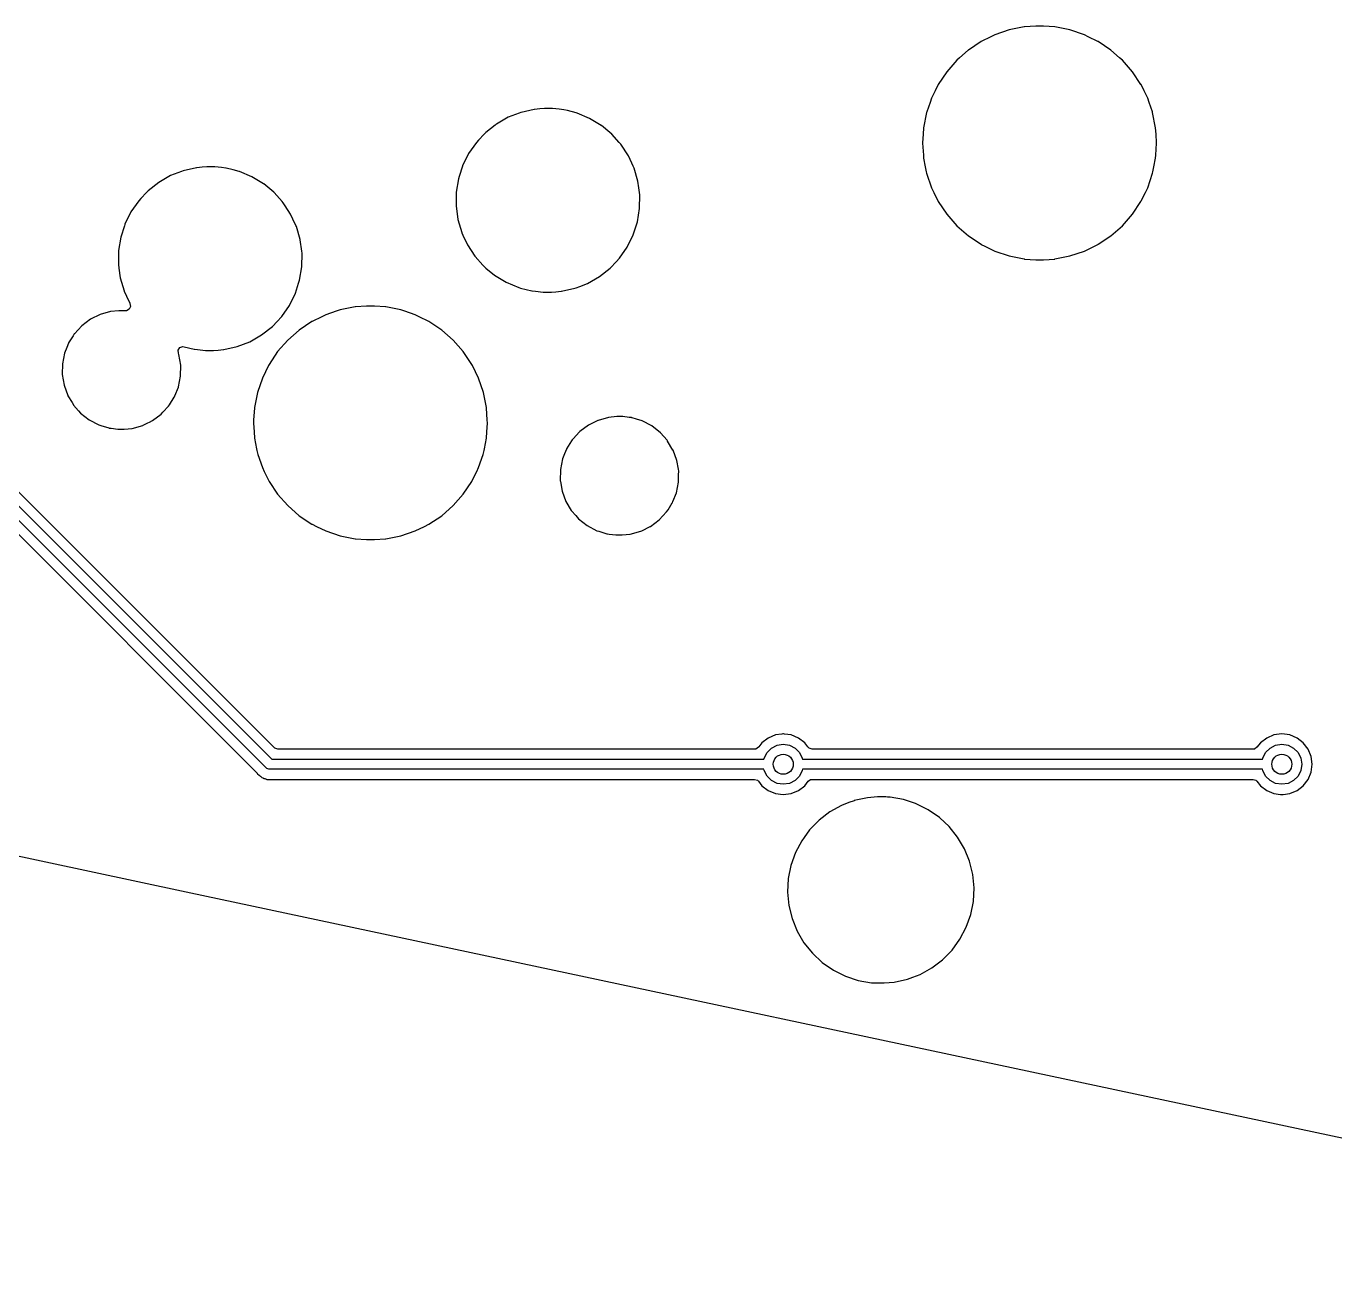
# Model space of a CAD drawing. Extents: x 0.6 to 14.8, y -5.2 to -0.6.
# Drawn here: x 5.108 to 6.136, y -5.247 to -4.261 of the extents above; entities that cross this region are included whole.
import ezdxf

# ---------------------------------------------------------------- set-up
doc = ezdxf.new("R2010")
doc.units = 0
doc.header["$MEASUREMENT"] = 0
doc.layers.add('BLACK', color=7, linetype='CONTINUOUS')

msp = doc.modelspace()

# ---------------------------------------------------------------- linework, layer by layer
at = {"layer": 'BLACK', "linetype": 'CONTINUOUS'}
for p, q in [((5.88037, -4.26359), (5.86898, -4.26746)), ((5.89217, -4.26125), (5.88037, -4.26359)), ((5.8923, -4.26124), (5.89217, -4.26125)), ((5.9011, -4.26066), (5.8923, -4.26124)), ((5.8923, -4.26124), (5.8923, -4.26124)), ((5.90117, -4.26066), (5.9011, -4.26066)), ((5.9011, -4.26066), (5.9011, -4.26066)), ((5.90717, -4.26066), (5.90117, -4.26066)), ((5.90724, -4.26066), (5.90717, -4.26066)), ((5.91605, -4.26124), (5.90724, -4.26066)), ((5.90724, -4.26066), (5.90724, -4.26066)), ((5.91617, -4.26125), (5.91605, -4.26124)), ((5.91605, -4.26124), (5.91605, -4.26124)), ((5.92797, -4.26359), (5.91617, -4.26125)), ((5.93936, -4.26746), (5.92797, -4.26359)), ((5.8582, -4.27278), (5.8482, -4.27946)), ((5.85831, -4.27272), (5.8582, -4.27278)), ((5.86597, -4.26894), (5.85831, -4.27272)), ((5.85831, -4.27272), (5.85831, -4.27272)), ((5.86898, -4.26746), (5.86597, -4.26894)), ((5.94237, -4.26894), (5.93936, -4.26746)), ((5.95003, -4.27272), (5.94237, -4.26894)), ((5.95015, -4.27278), (5.95003, -4.27272)), ((5.95003, -4.27272), (5.95003, -4.27272)), ((5.96015, -4.27946), (5.95015, -4.27278)), ((5.83915, -4.28739), (5.83122, -4.29643)), ((5.84129, -4.28552), (5.83915, -4.28739)), ((5.8481, -4.27954), (5.84129, -4.28552)), ((5.8482, -4.27946), (5.8481, -4.27954)), ((5.8481, -4.27954), (5.8481, -4.27954)), ((5.96024, -4.27954), (5.96015, -4.27946)), ((5.96706, -4.28552), (5.96024, -4.27954)), ((5.96024, -4.27954), (5.96024, -4.27954)), ((5.96919, -4.28739), (5.96706, -4.28552)), ((5.97712, -4.29643), (5.96919, -4.28739)), ((5.83122, -4.29643), (5.82454, -4.30643)), ((5.9838, -4.30643), (5.97712, -4.29643)), ((5.82448, -4.30655), (5.82207, -4.31144)), ((5.82454, -4.30643), (5.82448, -4.30655)), ((5.82448, -4.30655), (5.82448, -4.30655)), ((5.98386, -4.30655), (5.9838, -4.30643)), ((5.98627, -4.31144), (5.98386, -4.30655)), ((5.98386, -4.30655), (5.98386, -4.30655)), ((5.81922, -4.31722), (5.81807, -4.32061)), ((5.82207, -4.31144), (5.81922, -4.31722)), ((5.98912, -4.31722), (5.98627, -4.31144)), ((5.99027, -4.32061), (5.98912, -4.31722)), ((5.49659, -4.32842), (5.49526, -4.32894)), ((5.49672, -4.32837), (5.49659, -4.32842)), ((5.49659, -4.32842), (5.49659, -4.32842)), ((5.50717, -4.32601), (5.49672, -4.32837)), ((5.50732, -4.326), (5.50717, -4.32601)), ((5.51156, -4.32568), (5.50732, -4.326)), ((5.50732, -4.326), (5.50732, -4.326)), ((5.51513, -4.32542), (5.51156, -4.32568)), ((5.52151, -4.32542), (5.51513, -4.32542)), ((5.52666, -4.32593), (5.52151, -4.32542)), ((5.53026, -4.3263), (5.52666, -4.32593)), ((5.5304, -4.32631), (5.53026, -4.3263)), ((5.53026, -4.3263), (5.53026, -4.3263)), ((5.53326, -4.32704), (5.5304, -4.32631)), ((5.54009, -4.32877), (5.53326, -4.32704)), ((5.81555, -4.32804), (5.81536, -4.32861)), ((5.81807, -4.32061), (5.81555, -4.32804)), ((5.99279, -4.32804), (5.99027, -4.32061)), ((5.99299, -4.32861), (5.99279, -4.32804)), ((5.47629, -4.33848), (5.46903, -4.3442)), ((5.47733, -4.33766), (5.47629, -4.33848)), ((5.47744, -4.33757), (5.47733, -4.33766)), ((5.47733, -4.33766), (5.47733, -4.33766)), ((5.48674, -4.33225), (5.47744, -4.33757)), ((5.49526, -4.32894), (5.48674, -4.33225)), ((5.54078, -4.32895), (5.54009, -4.32877)), ((5.55066, -4.33309), (5.54078, -4.32895)), ((5.55982, -4.33865), (5.55066, -4.33309)), ((5.55993, -4.33874), (5.55982, -4.33865)), ((5.56662, -4.34431), (5.55993, -4.33874)), ((5.81536, -4.32861), (5.81301, -4.34041)), ((5.99533, -4.34041), (5.99299, -4.32861)), ((5.46779, -4.34552), (5.46336, -4.35023)), ((5.46903, -4.3442), (5.46779, -4.34552)), ((5.56806, -4.3455), (5.56662, -4.34431)), ((5.56815, -4.3456), (5.56806, -4.3455)), ((5.57397, -4.35212), (5.56815, -4.3456)), ((5.56815, -4.3456), (5.56815, -4.3456)), ((5.81267, -4.3456), (5.81222, -4.35241)), ((5.813, -4.34053), (5.81267, -4.3456)), ((5.81301, -4.34041), (5.813, -4.34053)), ((5.813, -4.34053), (5.813, -4.34053)), ((5.99534, -4.34053), (5.99533, -4.34041)), ((5.99567, -4.3456), (5.99534, -4.34053)), ((5.99534, -4.34053), (5.99534, -4.34053)), ((5.99612, -4.35241), (5.99567, -4.3456)), ((5.46169, -4.352), (5.45558, -4.3608)), ((5.46336, -4.35023), (5.46169, -4.352)), ((5.57422, -4.35241), (5.57397, -4.35212)), ((5.57519, -4.35349), (5.57422, -4.35241)), ((5.58106, -4.36245), (5.57519, -4.35349)), ((5.81222, -4.35241), (5.81223, -4.35253)), ((5.81223, -4.35253), (5.81285, -4.36204)), ((5.99549, -4.36204), (5.99611, -4.35253)), ((5.99611, -4.35253), (5.99612, -4.35241)), ((5.45558, -4.3608), (5.45085, -4.37041)), ((5.58376, -4.3683), (5.58106, -4.36245)), ((5.5848, -4.37055), (5.58376, -4.3683)), ((5.81285, -4.36204), (5.81301, -4.36441)), ((5.81301, -4.36441), (5.81433, -4.37107)), ((5.99401, -4.37107), (5.99533, -4.36441)), ((5.99533, -4.36441), (5.99549, -4.36204)), ((5.22141, -4.37809), (5.21211, -4.38341)), ((5.22991, -4.37478), (5.22141, -4.37809)), ((5.23126, -4.37426), (5.22991, -4.37478)), ((5.2314, -4.37421), (5.23126, -4.37426)), ((5.23126, -4.37426), (5.23126, -4.37426)), ((5.24184, -4.37184), (5.2314, -4.37421)), ((5.24199, -4.37183), (5.24184, -4.37184)), ((5.24624, -4.37152), (5.24199, -4.37183)), ((5.24199, -4.37183), (5.24199, -4.37183)), ((5.24981, -4.37125), (5.24624, -4.37152)), ((5.25618, -4.37125), (5.24981, -4.37125)), ((5.26133, -4.37177), (5.25618, -4.37125)), ((5.26493, -4.37213), (5.26133, -4.37177)), ((5.26507, -4.37215), (5.26493, -4.37213)), ((5.26493, -4.37213), (5.26493, -4.37213)), ((5.27062, -4.37355), (5.26507, -4.37215)), ((5.27529, -4.37474), (5.27062, -4.37355)), ((5.27546, -4.37478), (5.27529, -4.37474)), ((5.28533, -4.37893), (5.27546, -4.37478)), ((5.29449, -4.38448), (5.28533, -4.37893)), ((5.44814, -4.37887), (5.44758, -4.38061)), ((5.4508, -4.37055), (5.44814, -4.37887)), ((5.45085, -4.37041), (5.4508, -4.37055)), ((5.58555, -4.37217), (5.5848, -4.37055)), ((5.58854, -4.38246), (5.58555, -4.37217)), ((5.81433, -4.37107), (5.81514, -4.37515)), ((5.81514, -4.37515), (5.81536, -4.37621)), ((5.81536, -4.37621), (5.81922, -4.38759)), ((5.98912, -4.38759), (5.99299, -4.37621)), ((5.99299, -4.37621), (5.9932, -4.37515)), ((5.9932, -4.37515), (5.99401, -4.37107)), ((5.2037, -4.39004), (5.20238, -4.39144)), ((5.21211, -4.38341), (5.2037, -4.39004)), ((5.2946, -4.38458), (5.29449, -4.38448)), ((5.30255, -4.39118), (5.2946, -4.38458)), ((5.44758, -4.38061), (5.44586, -4.39118)), ((5.58924, -4.38759), (5.58854, -4.38246)), ((5.58977, -4.39144), (5.58924, -4.38759)), ((5.81922, -4.38759), (5.82106, -4.39133)), ((5.98728, -4.39133), (5.98912, -4.38759)), ((5.19636, -4.39784), (5.19026, -4.40664)), ((5.19796, -4.39614), (5.19636, -4.39784)), ((5.20238, -4.39144), (5.19796, -4.39614)), ((5.30273, -4.39133), (5.30255, -4.39118)), ((5.30282, -4.39144), (5.30273, -4.39133)), ((5.30913, -4.39851), (5.30282, -4.39144)), ((5.30282, -4.39144), (5.30282, -4.39144)), ((5.30986, -4.39932), (5.30913, -4.39851)), ((5.30994, -4.39945), (5.30986, -4.39932)), ((5.31046, -4.40024), (5.30994, -4.39945)), ((5.30994, -4.39945), (5.30994, -4.39945)), ((5.31155, -4.40189), (5.31046, -4.40024)), ((5.44586, -4.39118), (5.44572, -4.40189)), ((5.58999, -4.39307), (5.58977, -4.39144)), ((5.58985, -4.40378), (5.58999, -4.39307)), ((5.82106, -4.39133), (5.82427, -4.39784)), ((5.82427, -4.39784), (5.82454, -4.39838)), ((5.82454, -4.39838), (5.83122, -4.40838)), ((5.97712, -4.40838), (5.9838, -4.39838)), ((5.9838, -4.39838), (5.98407, -4.39784)), ((5.98407, -4.39784), (5.98728, -4.39133)), ((5.19026, -4.40664), (5.18552, -4.41625)), ((5.31573, -4.40828), (5.31155, -4.40189)), ((5.31758, -4.41229), (5.31573, -4.40828)), ((5.44572, -4.40189), (5.44574, -4.40204)), ((5.44574, -4.40204), (5.44628, -4.40598)), ((5.44574, -4.40204), (5.44574, -4.40204)), ((5.44628, -4.40598), (5.44716, -4.41251)), ((5.58813, -4.41435), (5.58985, -4.40378)), ((5.83122, -4.40838), (5.83915, -4.41743)), ((5.96919, -4.41743), (5.97712, -4.40838)), ((5.18509, -4.41759), (5.18225, -4.42645)), ((5.18547, -4.41638), (5.18509, -4.41759)), ((5.18552, -4.41625), (5.18547, -4.41638)), ((5.31991, -4.41735), (5.31758, -4.41229)), ((5.32022, -4.41801), (5.31991, -4.41735)), ((5.32322, -4.42829), (5.32022, -4.41801)), ((5.44716, -4.41251), (5.45016, -4.42279)), ((5.58486, -4.42455), (5.58813, -4.41435)), ((5.83915, -4.41743), (5.8482, -4.42536)), ((5.96015, -4.42536), (5.96919, -4.41743)), ((5.18225, -4.42645), (5.18053, -4.43702)), ((5.32323, -4.42844), (5.32322, -4.42829)), ((5.32445, -4.4374), (5.32323, -4.42844)), ((5.45016, -4.42279), (5.45022, -4.42292)), ((5.45022, -4.42292), (5.45022, -4.42292)), ((5.45022, -4.42292), (5.45108, -4.42479)), ((5.45108, -4.42479), (5.45465, -4.43252)), ((5.58012, -4.43416), (5.58486, -4.42455)), ((5.8482, -4.42536), (5.8582, -4.43204)), ((5.95015, -4.43204), (5.96015, -4.42536)), ((5.18053, -4.43702), (5.18039, -4.44773)), ((5.32466, -4.43891), (5.32445, -4.4374)), ((5.32452, -4.44962), (5.32466, -4.43891)), ((5.45465, -4.43252), (5.46052, -4.44148)), ((5.46052, -4.44148), (5.46061, -4.44158)), ((5.46061, -4.44158), (5.46061, -4.44158)), ((5.46061, -4.44158), (5.46677, -4.44848)), ((5.57402, -4.44296), (5.58012, -4.43416)), ((5.8582, -4.43204), (5.85831, -4.43209)), ((5.85831, -4.43209), (5.85831, -4.43209)), ((5.85831, -4.43209), (5.86104, -4.43344)), ((5.86104, -4.43344), (5.86898, -4.43736)), ((5.86898, -4.43736), (5.88037, -4.44122)), ((5.88037, -4.44122), (5.89217, -4.44357)), ((5.91617, -4.44357), (5.92797, -4.44122)), ((5.92797, -4.44122), (5.93936, -4.43736)), ((5.93936, -4.43736), (5.94731, -4.43344)), ((5.94731, -4.43344), (5.95003, -4.43209)), ((5.95003, -4.43209), (5.95015, -4.43204)), ((5.95003, -4.43209), (5.95003, -4.43209)), ((5.18039, -4.44773), (5.18041, -4.44787)), ((5.18041, -4.44787), (5.18041, -4.44787)), ((5.18041, -4.44787), (5.18082, -4.45085)), ((5.18082, -4.45085), (5.18184, -4.45834)), ((5.3228, -4.46019), (5.32452, -4.44962)), ((5.46677, -4.44848), (5.46765, -4.44947)), ((5.46765, -4.44947), (5.46776, -4.44956)), ((5.46776, -4.44956), (5.46776, -4.44956)), ((5.46776, -4.44956), (5.46909, -4.45067)), ((5.46909, -4.45067), (5.47589, -4.45632)), ((5.55827, -4.4574), (5.56668, -4.45076)), ((5.56668, -4.45076), (5.57168, -4.44545)), ((5.57168, -4.44545), (5.57392, -4.44307)), ((5.57392, -4.44307), (5.57402, -4.44296)), ((5.57392, -4.44307), (5.57392, -4.44307)), ((5.89217, -4.44357), (5.8923, -4.44358)), ((5.8923, -4.44358), (5.8923, -4.44358)), ((5.8923, -4.44358), (5.9011, -4.44416)), ((5.9011, -4.44416), (5.9011, -4.44416)), ((5.9011, -4.44416), (5.90117, -4.44416)), ((5.90117, -4.44416), (5.90717, -4.44416)), ((5.90717, -4.44416), (5.90724, -4.44416)), ((5.90724, -4.44416), (5.91605, -4.44358)), ((5.90724, -4.44416), (5.90724, -4.44416)), ((5.91605, -4.44358), (5.91617, -4.44357)), ((5.91605, -4.44358), (5.91605, -4.44358)), ((5.18184, -4.45834), (5.18483, -4.46863)), ((5.32201, -4.46264), (5.32275, -4.46033)), ((5.32275, -4.46033), (5.3228, -4.46019)), ((5.47589, -4.45632), (5.48504, -4.46187)), ((5.48504, -4.46187), (5.49492, -4.46602)), ((5.54897, -4.46271), (5.55827, -4.4574)), ((5.18483, -4.46863), (5.18489, -4.46876)), ((5.18489, -4.46876), (5.18489, -4.46876)), ((5.18489, -4.46876), (5.18677, -4.47283)), ((5.31479, -4.48), (5.31953, -4.47039)), ((5.31953, -4.47039), (5.32201, -4.46264)), ((5.49492, -4.46602), (5.49506, -4.46605)), ((5.49506, -4.46605), (5.49506, -4.46605)), ((5.49506, -4.46605), (5.49636, -4.46638)), ((5.49636, -4.46638), (5.5053, -4.46865)), ((5.5053, -4.46865), (5.50545, -4.46867)), ((5.50545, -4.46867), (5.50545, -4.46867)), ((5.50545, -4.46867), (5.50801, -4.46893)), ((5.50801, -4.46893), (5.5142, -4.46955)), ((5.5142, -4.46955), (5.52057, -4.46955)), ((5.52057, -4.46955), (5.52414, -4.46928)), ((5.52414, -4.46928), (5.52839, -4.46897)), ((5.52839, -4.46897), (5.52854, -4.46896)), ((5.52839, -4.46897), (5.52839, -4.46897)), ((5.52854, -4.46896), (5.53898, -4.46659)), ((5.53898, -4.46659), (5.54016, -4.46613)), ((5.54016, -4.46613), (5.5429, -4.46507)), ((5.5429, -4.46507), (5.54897, -4.46271)), ((5.18677, -4.47283), (5.18932, -4.47836)), ((5.18987, -4.48086), (5.18885, -4.48305)), ((5.18932, -4.47836), (5.1894, -4.47848)), ((5.1894, -4.47848), (5.18941, -4.4785)), ((5.18941, -4.4785), (5.18987, -4.48086)), ((5.30869, -4.4888), (5.31479, -4.48)), ((5.36645, -4.48116), (5.35466, -4.4835)), ((5.36658, -4.48115), (5.36645, -4.48116)), ((5.37539, -4.48057), (5.36658, -4.48115)), ((5.36658, -4.48115), (5.36658, -4.48115)), ((5.37545, -4.48057), (5.37539, -4.48057)), ((5.37539, -4.48057), (5.37539, -4.48057)), ((5.38146, -4.48057), (5.37545, -4.48057)), ((5.38152, -4.48057), (5.38146, -4.48057)), ((5.39033, -4.48115), (5.38152, -4.48057)), ((5.38152, -4.48057), (5.38152, -4.48057)), ((5.39046, -4.48116), (5.39033, -4.48115)), ((5.39033, -4.48115), (5.39033, -4.48115)), ((5.40225, -4.4835), (5.39046, -4.48116)), ((5.15844, -4.49094), (5.15159, -4.49605)), ((5.1661, -4.48716), (5.15844, -4.49094)), ((5.17432, -4.48484), (5.1661, -4.48716)), ((5.18066, -4.48426), (5.17432, -4.48484)), ((5.1856, -4.48426), (5.18066, -4.48426)), ((5.18571, -4.48428), (5.1856, -4.48426)), ((5.18577, -4.48428), (5.18571, -4.48428)), ((5.18674, -4.48421), (5.18577, -4.48428)), ((5.18885, -4.48305), (5.18674, -4.48421)), ((5.30135, -4.4966), (5.30508, -4.49263)), ((5.30508, -4.49263), (5.30859, -4.4889)), ((5.30859, -4.4889), (5.30869, -4.4888)), ((5.30859, -4.4889), (5.30859, -4.4889)), ((5.33248, -4.49269), (5.32248, -4.49937)), ((5.3326, -4.49263), (5.33248, -4.49269)), ((5.34012, -4.48892), (5.3326, -4.49263)), ((5.3326, -4.49263), (5.3326, -4.49263)), ((5.34327, -4.48737), (5.34012, -4.48892)), ((5.35158, -4.48455), (5.34327, -4.48737)), ((5.35454, -4.48355), (5.35158, -4.48455)), ((5.35466, -4.4835), (5.35454, -4.48355)), ((5.35454, -4.48355), (5.35454, -4.48355)), ((5.40238, -4.48355), (5.40225, -4.4835)), ((5.40534, -4.48455), (5.40238, -4.48355)), ((5.40238, -4.48355), (5.40238, -4.48355)), ((5.41364, -4.48737), (5.40534, -4.48455)), ((5.41679, -4.48892), (5.41364, -4.48737)), ((5.42432, -4.49263), (5.41679, -4.48892)), ((5.42443, -4.49269), (5.42432, -4.49263)), ((5.42432, -4.49263), (5.42432, -4.49263)), ((5.43443, -4.49937), (5.42443, -4.49269)), ((5.1457, -4.50247), (5.14476, -4.50397)), ((5.1458, -4.50232), (5.1457, -4.50247)), ((5.1457, -4.50247), (5.1457, -4.50247)), ((5.15159, -4.49605), (5.1458, -4.50232)), ((5.28364, -4.50855), (5.29294, -4.50323)), ((5.29294, -4.50323), (5.30135, -4.4966)), ((5.32248, -4.49937), (5.31344, -4.5073)), ((5.44347, -4.5073), (5.43443, -4.49937)), ((5.13977, -4.51322), (5.13807, -4.51748)), ((5.14117, -4.50971), (5.13977, -4.51322)), ((5.14124, -4.50955), (5.14117, -4.50971)), ((5.14117, -4.50971), (5.14117, -4.50971)), ((5.14476, -4.50397), (5.14124, -4.50955)), ((5.22744, -4.51522), (5.22878, -4.51322)), ((5.22878, -4.51322), (5.23104, -4.51239)), ((5.23104, -4.51239), (5.23215, -4.5125)), ((5.23215, -4.5125), (5.23998, -4.51449)), ((5.26321, -4.51479), (5.27365, -4.51243)), ((5.27365, -4.51243), (5.28364, -4.50855)), ((5.31344, -4.5073), (5.30551, -4.51635)), ((5.4514, -4.51635), (5.44347, -4.5073)), ((5.13807, -4.51748), (5.13641, -4.52586)), ((5.22753, -4.51763), (5.22744, -4.51522)), ((5.22791, -4.51866), (5.22753, -4.51763)), ((5.22936, -4.52708), (5.22791, -4.51866)), ((5.23998, -4.51449), (5.24012, -4.5145)), ((5.24012, -4.5145), (5.24012, -4.5145)), ((5.24012, -4.5145), (5.24268, -4.51476)), ((5.24268, -4.51476), (5.24887, -4.51539)), ((5.24887, -4.51539), (5.25524, -4.51539)), ((5.25524, -4.51539), (5.25882, -4.51512)), ((5.25882, -4.51512), (5.26306, -4.5148)), ((5.26306, -4.5148), (5.26321, -4.51479)), ((5.26306, -4.5148), (5.26306, -4.5148)), ((5.30551, -4.51635), (5.29883, -4.52635)), ((5.45809, -4.52635), (5.4514, -4.51635)), ((5.13641, -4.52586), (5.1363, -4.5344)), ((5.22925, -4.53562), (5.22936, -4.52708)), ((5.29838, -4.52725), (5.29351, -4.53713)), ((5.29877, -4.52646), (5.29838, -4.52725)), ((5.29883, -4.52635), (5.29877, -4.52646)), ((5.29877, -4.52646), (5.29877, -4.52646)), ((5.45814, -4.52646), (5.45809, -4.52635)), ((5.45853, -4.52725), (5.45814, -4.52646)), ((5.45814, -4.52646), (5.45814, -4.52646)), ((5.46341, -4.53713), (5.45853, -4.52725)), ((5.1363, -4.5344), (5.13774, -4.54282)), ((5.13774, -4.54282), (5.1407, -4.55083)), ((5.22479, -4.55099), (5.22751, -4.54416)), ((5.22751, -4.54416), (5.22758, -4.54399)), ((5.22758, -4.54399), (5.22925, -4.53562)), ((5.29351, -4.53713), (5.28964, -4.54852)), ((5.46727, -4.54852), (5.46341, -4.53713)), ((5.1407, -4.55083), (5.14079, -4.55099)), ((5.14079, -4.55099), (5.14079, -4.55099)), ((5.14079, -4.55099), (5.144, -4.55639)), ((5.22046, -4.55819), (5.22432, -4.55208)), ((5.22432, -4.55208), (5.22441, -4.55193)), ((5.22441, -4.55193), (5.22479, -4.55099)), ((5.28964, -4.54852), (5.28729, -4.56032)), ((5.46962, -4.56032), (5.46727, -4.54852)), ((5.144, -4.55639), (5.14507, -4.55817)), ((5.14507, -4.55817), (5.14518, -4.55831)), ((5.14518, -4.55831), (5.14518, -4.55831)), ((5.14518, -4.55831), (5.14913, -4.56281)), ((5.14913, -4.56281), (5.1507, -4.5646)), ((5.1507, -4.5646), (5.15741, -4.56988)), ((5.21406, -4.56542), (5.21538, -4.56399)), ((5.21538, -4.56399), (5.21974, -4.55928)), ((5.21974, -4.55928), (5.21986, -4.55915)), ((5.21974, -4.55928), (5.21974, -4.55928)), ((5.21986, -4.55915), (5.22046, -4.55819)), ((5.28729, -4.56045), (5.28665, -4.57008)), ((5.28729, -4.56032), (5.28729, -4.56045)), ((5.28729, -4.56045), (5.28729, -4.56045)), ((5.46963, -4.56045), (5.46962, -4.56032)), ((5.47026, -4.57008), (5.46963, -4.56045)), ((5.46963, -4.56045), (5.46963, -4.56045)), ((5.15741, -4.56988), (5.16496, -4.57386)), ((5.16496, -4.57386), (5.16658, -4.57436)), ((5.16658, -4.57436), (5.17295, -4.57634)), ((5.19133, -4.57663), (5.19955, -4.57431)), ((5.19955, -4.57431), (5.19976, -4.57421)), ((5.19976, -4.57421), (5.2036, -4.57232)), ((5.2036, -4.57232), (5.20491, -4.57167)), ((5.20491, -4.57167), (5.20721, -4.57054)), ((5.20721, -4.57054), (5.21406, -4.56542)), ((5.28665, -4.57008), (5.28651, -4.57232)), ((5.28651, -4.57232), (5.28652, -4.57245)), ((5.28652, -4.57245), (5.28697, -4.5794)), ((5.46994, -4.5794), (5.4704, -4.57245)), ((5.47041, -4.57232), (5.47026, -4.57008)), ((5.4704, -4.57245), (5.47041, -4.57232)), ((5.5497, -4.57411), (5.54285, -4.57922)), ((5.55541, -4.57129), (5.5497, -4.57411)), ((5.5572, -4.57041), (5.55541, -4.57129)), ((5.55736, -4.57033), (5.5572, -4.57041)), ((5.5572, -4.57041), (5.5572, -4.57041)), ((5.56558, -4.56801), (5.55736, -4.57033)), ((5.57192, -4.56743), (5.56558, -4.56801)), ((5.57685, -4.56743), (5.57192, -4.56743)), ((5.58159, -4.56799), (5.57685, -4.56743)), ((5.58361, -4.56823), (5.58159, -4.56799)), ((5.58379, -4.56825), (5.58361, -4.56823)), ((5.58361, -4.56823), (5.58361, -4.56823)), ((5.58396, -4.5683), (5.58379, -4.56825)), ((5.58743, -4.56938), (5.58396, -4.5683)), ((5.58396, -4.5683), (5.58396, -4.5683)), ((5.59195, -4.57078), (5.58743, -4.56938)), ((5.59951, -4.57476), (5.59195, -4.57078)), ((5.60622, -4.58005), (5.59951, -4.57476)), ((5.17295, -4.57634), (5.17295, -4.57634)), ((5.17295, -4.57634), (5.17312, -4.57639)), ((5.17312, -4.57639), (5.1733, -4.57641)), ((5.1733, -4.57641), (5.1733, -4.57641)), ((5.1733, -4.57641), (5.17473, -4.57658)), ((5.17473, -4.57658), (5.18006, -4.57721)), ((5.18006, -4.57721), (5.18499, -4.57721)), ((5.18499, -4.57721), (5.19133, -4.57663)), ((5.28697, -4.5794), (5.28729, -4.58432)), ((5.28729, -4.58432), (5.28896, -4.59271)), ((5.46795, -4.59271), (5.46962, -4.58432)), ((5.46962, -4.58432), (5.46994, -4.5794)), ((5.53696, -4.58564), (5.53652, -4.58633)), ((5.53706, -4.58549), (5.53696, -4.58564)), ((5.53696, -4.58564), (5.53696, -4.58564)), ((5.5376, -4.5849), (5.53706, -4.58549)), ((5.54273, -4.57935), (5.5376, -4.5849)), ((5.54285, -4.57922), (5.54273, -4.57935)), ((5.60633, -4.58018), (5.60622, -4.58005)), ((5.61146, -4.58602), (5.60633, -4.58018)), ((5.05675, -4.59252), (5.30084, -4.83661)), ((5.30297, -4.82758), (5.06768, -4.59229)), ((5.28896, -4.59271), (5.2892, -4.59391)), ((5.2892, -4.59391), (5.28964, -4.59612)), ((5.46727, -4.59612), (5.46771, -4.59391)), ((5.46771, -4.59391), (5.46795, -4.59271)), ((5.53243, -4.59288), (5.53092, -4.59667)), ((5.5325, -4.59271), (5.53243, -4.59288)), ((5.53243, -4.59288), (5.53243, -4.59288)), ((5.53652, -4.58633), (5.5325, -4.59271)), ((5.61185, -4.58647), (5.61146, -4.58602)), ((5.61194, -4.58662), (5.61185, -4.58647)), ((5.61612, -4.59365), (5.61194, -4.58662)), ((5.61194, -4.58662), (5.61194, -4.58662)), ((5.61612, -4.59366), (5.61612, -4.59365)), ((5.61621, -4.59381), (5.61612, -4.59366)), ((5.61917, -4.60182), (5.61621, -4.59381)), ((5.29643, -4.84334), (5.05118, -4.59809)), ((5.28964, -4.59612), (5.28968, -4.59624)), ((5.28968, -4.59624), (5.28968, -4.59624)), ((5.28968, -4.59624), (5.29001, -4.59722)), ((5.29001, -4.59722), (5.29351, -4.60751)), ((5.46341, -4.60751), (5.4669, -4.59722)), ((5.4669, -4.59722), (5.46723, -4.59624)), ((5.46723, -4.59624), (5.46727, -4.59612)), ((5.46723, -4.59624), (5.46723, -4.59624)), ((5.52933, -4.60065), (5.52767, -4.60902)), ((5.53092, -4.59667), (5.52933, -4.60065)), ((5.6192, -4.602), (5.61917, -4.60182)), ((5.62036, -4.60874), (5.6192, -4.602)), ((5.05095, -4.60902), (5.28936, -4.84743)), ((5.29351, -4.60751), (5.29494, -4.61042)), ((5.29494, -4.61042), (5.29855, -4.61774)), ((5.45845, -4.61756), (5.46197, -4.61042)), ((5.46197, -4.61042), (5.46341, -4.60751)), ((5.52757, -4.61636), (5.52755, -4.61756)), ((5.52765, -4.61042), (5.52757, -4.61636)), ((5.52767, -4.60902), (5.52765, -4.61042)), ((5.62062, -4.61024), (5.62036, -4.60874)), ((5.62051, -4.61878), (5.62058, -4.61277)), ((5.62058, -4.61277), (5.62062, -4.61042)), ((5.62062, -4.61042), (5.62062, -4.61024)), ((5.62062, -4.61042), (5.62062, -4.61042)), ((5.29855, -4.61774), (5.29883, -4.61829)), ((5.29883, -4.61829), (5.30551, -4.6283)), ((5.4514, -4.6283), (5.45809, -4.61829)), ((5.45809, -4.61829), (5.45836, -4.61774)), ((5.45836, -4.61774), (5.45845, -4.61756)), ((5.52755, -4.61756), (5.52758, -4.61774)), ((5.52758, -4.61774), (5.5277, -4.61838)), ((5.52758, -4.61774), (5.52758, -4.61774)), ((5.5277, -4.61838), (5.529, -4.62598)), ((5.529, -4.62598), (5.53196, -4.634)), ((5.61884, -4.62716), (5.62051, -4.61878)), ((5.30551, -4.6283), (5.31344, -4.63734)), ((5.44347, -4.63734), (5.4514, -4.6283)), ((5.53196, -4.634), (5.53205, -4.63415)), ((5.53205, -4.63415), (5.53205, -4.63415)), ((5.53205, -4.63415), (5.53623, -4.64118)), ((5.61224, -4.64054), (5.61558, -4.63524)), ((5.61558, -4.63524), (5.61567, -4.63509)), ((5.61567, -4.63509), (5.61605, -4.63415)), ((5.61605, -4.63415), (5.61877, -4.62733)), ((5.61877, -4.62733), (5.61884, -4.62716)), ((5.31344, -4.63734), (5.32248, -4.64527)), ((5.32248, -4.64527), (5.33248, -4.65195)), ((5.42443, -4.65195), (5.43443, -4.64527)), ((5.43443, -4.64527), (5.44347, -4.63734)), ((5.53623, -4.64118), (5.53632, -4.64134)), ((5.53632, -4.64134), (5.53644, -4.64147)), ((5.53644, -4.64147), (5.53644, -4.64147)), ((5.53644, -4.64147), (5.5397, -4.64518)), ((5.5397, -4.64518), (5.54196, -4.64776)), ((5.60532, -4.64859), (5.61112, -4.64232)), ((5.61112, -4.64232), (5.61224, -4.64054)), ((5.33248, -4.65195), (5.3326, -4.65201)), ((5.3326, -4.65201), (5.3326, -4.65201)), ((5.3326, -4.65201), (5.33603, -4.6537)), ((5.33603, -4.6537), (5.34327, -4.65727)), ((5.34327, -4.65727), (5.35466, -4.66114)), ((5.40225, -4.66114), (5.41364, -4.65727)), ((5.41364, -4.65727), (5.42088, -4.6537)), ((5.42088, -4.6537), (5.42432, -4.65201)), ((5.42432, -4.65201), (5.42443, -4.65195)), ((5.42432, -4.65201), (5.42432, -4.65201)), ((5.54196, -4.64776), (5.54866, -4.65305)), ((5.54866, -4.65305), (5.55622, -4.65703)), ((5.55622, -4.65703), (5.55784, -4.65753)), ((5.55784, -4.65753), (5.56421, -4.65951)), ((5.58259, -4.6598), (5.59081, -4.65748)), ((5.59081, -4.65748), (5.59162, -4.65708)), ((5.59162, -4.65708), (5.59831, -4.65378)), ((5.59831, -4.65378), (5.59847, -4.6537)), ((5.59831, -4.65378), (5.59831, -4.65378)), ((5.59847, -4.6537), (5.60532, -4.64859)), ((5.35466, -4.66114), (5.36645, -4.66348)), ((5.36645, -4.66348), (5.36658, -4.66349)), ((5.36658, -4.66349), (5.36658, -4.66349)), ((5.36658, -4.66349), (5.37539, -4.66407)), ((5.37539, -4.66407), (5.37539, -4.66407)), ((5.37539, -4.66407), (5.37545, -4.66407)), ((5.37545, -4.66407), (5.38146, -4.66407)), ((5.38146, -4.66407), (5.38152, -4.66407)), ((5.38152, -4.66407), (5.39033, -4.66349)), ((5.38152, -4.66407), (5.38152, -4.66407)), ((5.39033, -4.66349), (5.39046, -4.66348)), ((5.39033, -4.66349), (5.39033, -4.66349)), ((5.39046, -4.66348), (5.40225, -4.66114)), ((5.56421, -4.65951), (5.56421, -4.65951)), ((5.56421, -4.65951), (5.56438, -4.65956)), ((5.56438, -4.65956), (5.56456, -4.65958)), ((5.56456, -4.65958), (5.56456, -4.65958)), ((5.56456, -4.65958), (5.56599, -4.65975)), ((5.56599, -4.65975), (5.57132, -4.66038)), ((5.57132, -4.66038), (5.57625, -4.66038)), ((5.57625, -4.66038), (5.58259, -4.6598)), ((5.23356, -4.94096), (4.31887, -4.74614)), ((5.69083, -4.8199), (5.68589, -4.82369)), ((5.69658, -4.81752), (5.69083, -4.8199)), ((5.70175, -4.81684), (5.69658, -4.81752)), ((5.7025, -4.81674), (5.70175, -4.81684)), ((5.70276, -4.81671), (5.7025, -4.81674)), ((5.70301, -4.81674), (5.70276, -4.81671)), ((5.70376, -4.81684), (5.70301, -4.81674)), ((5.70893, -4.81752), (5.70376, -4.81684)), ((5.71468, -4.8199), (5.70893, -4.81752)), ((5.71962, -4.82369), (5.71468, -4.8199)), ((6.08257, -4.8199), (6.07763, -4.82369)), ((6.08832, -4.81752), (6.08257, -4.8199)), ((6.09449, -4.81671), (6.08832, -4.81752)), ((6.10066, -4.81752), (6.09449, -4.81671)), ((6.10641, -4.8199), (6.10066, -4.81752)), ((6.11135, -4.82369), (6.10641, -4.8199)), ((5.30344, -4.82798), (5.30297, -4.82758)), ((5.30573, -4.82872), (5.30344, -4.82798)), ((5.47508, -4.82872), (5.30573, -4.82872)), ((5.68011, -4.82872), (5.47508, -4.82872)), ((5.68122, -4.82856), (5.68011, -4.82872)), ((5.6832, -4.8272), (5.68122, -4.82856)), ((5.68352, -4.82678), (5.6832, -4.8272)), ((5.68589, -4.82369), (5.68352, -4.82678)), ((5.68778, -4.83568), (5.69002, -4.83129)), ((5.69002, -4.83129), (5.6935, -4.82781)), ((5.6935, -4.82781), (5.69789, -4.82557)), ((5.69789, -4.82557), (5.70276, -4.8248)), ((5.70276, -4.8248), (5.70762, -4.82557)), ((5.70762, -4.82557), (5.71201, -4.82781)), ((5.71201, -4.82781), (5.7155, -4.83129)), ((5.7155, -4.83129), (5.71773, -4.83568)), ((5.72199, -4.82678), (5.71962, -4.82369)), ((5.72231, -4.8272), (5.72199, -4.82678)), ((5.72311, -4.82798), (5.72231, -4.8272)), ((5.7254, -4.82872), (5.72311, -4.82798)), ((5.89862, -4.82872), (5.7254, -4.82872)), ((6.07184, -4.82872), (5.89862, -4.82872)), ((6.07295, -4.82856), (6.07184, -4.82872)), ((6.07494, -4.8272), (6.07295, -4.82856)), ((6.07763, -4.82369), (6.07494, -4.8272)), ((6.07951, -4.83568), (6.08175, -4.83129)), ((6.08175, -4.83129), (6.08523, -4.82781)), ((6.08523, -4.82781), (6.08962, -4.82557)), ((6.08962, -4.82557), (6.09449, -4.8248)), ((6.09449, -4.8248), (6.09935, -4.82557)), ((6.09935, -4.82557), (6.10374, -4.82781)), ((6.10374, -4.82781), (6.10723, -4.83129)), ((6.10723, -4.83129), (6.10947, -4.83568)), ((6.11514, -4.82863), (6.11135, -4.82369)), ((6.11752, -4.83438), (6.11514, -4.82863)), ((5.30084, -4.83661), (5.68763, -4.83661)), ((5.68763, -4.83661), (5.68778, -4.83568)), ((5.71773, -4.83568), (5.71788, -4.83661)), ((5.71788, -4.83661), (6.07936, -4.83661)), ((6.07936, -4.83661), (6.07951, -4.83568)), ((6.10947, -4.83568), (6.11024, -4.84055)), ((6.11024, -4.84055), (6.10947, -4.84542)), ((6.11833, -4.84055), (6.11752, -4.83438)), ((6.11752, -4.84672), (6.11833, -4.84055)), ((5.28936, -4.84743), (5.28946, -4.84755)), ((5.28946, -4.84755), (5.28955, -4.84773)), ((5.28955, -4.84773), (5.28981, -4.84797)), ((5.28981, -4.84797), (5.29098, -4.84905)), ((5.29098, -4.84905), (5.29108, -4.84915)), ((5.29108, -4.84915), (5.29163, -4.84969)), ((5.29163, -4.84969), (5.29177, -4.8498)), ((5.29177, -4.8498), (5.29193, -4.84993)), ((5.29193, -4.84993), (5.29278, -4.85072)), ((5.29278, -4.85072), (5.29312, -4.85086)), ((5.29312, -4.85086), (5.29312, -4.85086)), ((5.29312, -4.85086), (5.2932, -4.85089)), ((5.2932, -4.85089), (5.29396, -4.8513)), ((5.29396, -4.8513), (5.29404, -4.85135)), ((5.29404, -4.85135), (5.29404, -4.85135)), ((5.29404, -4.85135), (5.29434, -4.85155)), ((5.29434, -4.85155), (5.2947, -4.85164)), ((5.2947, -4.85164), (5.29536, -4.8518)), ((5.29536, -4.8518), (5.2959, -4.85197)), ((5.2959, -4.85197), (5.29662, -4.85226)), ((5.29671, -4.84348), (5.29643, -4.84334)), ((5.29662, -4.85226), (5.29662, -4.85226)), ((5.29662, -4.85226), (5.29687, -4.85236)), ((5.2969, -4.84374), (5.29671, -4.84348)), ((5.29687, -4.85236), (5.29712, -4.85238)), ((5.29778, -4.84402), (5.2969, -4.84374)), ((5.29712, -4.85238), (5.29737, -4.85238)), ((5.29737, -4.85238), (5.29827, -4.85249)), ((5.2986, -4.84444), (5.29778, -4.84402)), ((5.29827, -4.85249), (5.29827, -4.85249)), ((5.29827, -4.85249), (5.29827, -4.85249)), ((5.29827, -4.85249), (5.29862, -4.85257)), ((5.29891, -4.84439), (5.2986, -4.84444)), ((5.29862, -4.85257), (5.29976, -4.85242)), ((5.29921, -4.84449), (5.29891, -4.84439)), ((5.68763, -4.84449), (5.29921, -4.84449)), ((5.29976, -4.85242), (5.30029, -4.85238)), ((5.30029, -4.85238), (5.3455, -4.85238)), ((5.3455, -4.85238), (5.68011, -4.85238)), ((5.68011, -4.85238), (5.6824, -4.85313)), ((5.68778, -4.84542), (5.68763, -4.84449)), ((5.69002, -4.84981), (5.68778, -4.84542)), ((5.6935, -4.85329), (5.69002, -4.84981)), ((5.7155, -4.84981), (5.71201, -4.85329)), ((5.71773, -4.84542), (5.7155, -4.84981)), ((5.71788, -4.84449), (5.71773, -4.84542)), ((6.07936, -4.84449), (5.71788, -4.84449)), ((5.72231, -4.85391), (5.72429, -4.85254)), ((5.72429, -4.85254), (5.7254, -4.85238)), ((5.7254, -4.85238), (5.89862, -4.85238)), ((5.89862, -4.85238), (6.07184, -4.85238)), ((6.07184, -4.85238), (6.07414, -4.85313)), ((6.07951, -4.84542), (6.07936, -4.84449)), ((6.08175, -4.84981), (6.07951, -4.84542)), ((6.08523, -4.85329), (6.08175, -4.84981)), ((6.10723, -4.84981), (6.10374, -4.85329)), ((6.10947, -4.84542), (6.10723, -4.84981)), ((6.11135, -4.85741), (6.11514, -4.85247)), ((6.11514, -4.85247), (6.11752, -4.84672)), ((5.6824, -4.85313), (5.6832, -4.85391)), ((5.6832, -4.85391), (5.68589, -4.85741)), ((5.68589, -4.85741), (5.69083, -4.8612)), ((5.69083, -4.8612), (5.69658, -4.86358)), ((5.69789, -4.85553), (5.6935, -4.85329)), ((5.70276, -4.8563), (5.69789, -4.85553)), ((5.70762, -4.85553), (5.70276, -4.8563)), ((5.71201, -4.85329), (5.70762, -4.85553)), ((5.70893, -4.86358), (5.71468, -4.8612)), ((5.71468, -4.8612), (5.71962, -4.85741)), ((5.71962, -4.85741), (5.72231, -4.85391)), ((6.07414, -4.85313), (6.07494, -4.85391)), ((6.07494, -4.85391), (6.07763, -4.85741)), ((6.07763, -4.85741), (6.08257, -4.8612)), ((6.08257, -4.8612), (6.08832, -4.86358)), ((6.08962, -4.85553), (6.08523, -4.85329)), ((6.09449, -4.8563), (6.08962, -4.85553)), ((6.09935, -4.85553), (6.09449, -4.8563)), ((6.10374, -4.85329), (6.09935, -4.85553)), ((6.10066, -4.86358), (6.10641, -4.8612)), ((6.10641, -4.8612), (6.11135, -4.85741)), ((5.69658, -4.86358), (5.70276, -4.8644)), ((5.70276, -4.8644), (5.70893, -4.86358)), ((5.74858, -4.87286), (5.73932, -4.87801)), ((5.75435, -4.87067), (5.74858, -4.87286)), ((5.75837, -4.86915), (5.75435, -4.87067)), ((5.7585, -4.8691), (5.75837, -4.86915)), ((5.75837, -4.86915), (5.75837, -4.86915)), ((5.76885, -4.86682), (5.7585, -4.8691)), ((5.77673, -4.86625), (5.76885, -4.86682)), ((5.78335, -4.86625), (5.77673, -4.86625)), ((5.7834, -4.86625), (5.78335, -4.86625)), ((5.78476, -4.86632), (5.7834, -4.86625)), ((5.7834, -4.86625), (5.7834, -4.86625)), ((5.7867, -4.86641), (5.78476, -4.86632)), ((5.79714, -4.86823), (5.7867, -4.86641)), ((5.79728, -4.86827), (5.79714, -4.86823)), ((5.80659, -4.87132), (5.79728, -4.86827)), ((5.79728, -4.86827), (5.79728, -4.86827)), ((5.80722, -4.87153), (5.80659, -4.87132)), ((5.81671, -4.87625), (5.80722, -4.87153)), ((6.08832, -4.86358), (6.09348, -4.86426)), ((6.09348, -4.86426), (6.09423, -4.86436)), ((6.09423, -4.86436), (6.09449, -4.8644)), ((6.09449, -4.8644), (6.09474, -4.86436)), ((6.09474, -4.86436), (6.09549, -4.86426)), ((6.09549, -4.86426), (6.10066, -4.86358)), ((5.73932, -4.87801), (5.73089, -4.88444)), ((5.82542, -4.88229), (5.81671, -4.87625)), ((5.82552, -4.88239), (5.82542, -4.88229)), ((5.82575, -4.8826), (5.82552, -4.88239)), ((5.82552, -4.88239), (5.82552, -4.88239)), ((5.83317, -4.88953), (5.82575, -4.8826)), ((5.7234, -4.89213), (5.71914, -4.89797)), ((5.72348, -4.89202), (5.7234, -4.89213)), ((5.7234, -4.89213), (5.7234, -4.89213)), ((5.73089, -4.88444), (5.72348, -4.89202)), ((5.83979, -4.89781), (5.83317, -4.88953)), ((5.71724, -4.90059), (5.7123, -4.90997)), ((5.71914, -4.89797), (5.71724, -4.90059)), ((5.84514, -4.90696), (5.83979, -4.89781)), ((5.7123, -4.90997), (5.70877, -4.91997)), ((5.84912, -4.91678), (5.84514, -4.90696)), ((5.70877, -4.91997), (5.70672, -4.93037)), ((5.85164, -4.92708), (5.84912, -4.91678)), ((5.70672, -4.93037), (5.7062, -4.94096)), ((5.85166, -4.92722), (5.85164, -4.92708)), ((5.85264, -4.93749), (5.85166, -4.92722)), ((5.85166, -4.92722), (5.85166, -4.92722)), ((6.67118, -5.24715), (5.23356, -4.94096)), ((5.7062, -4.94096), (5.70621, -4.9411)), ((5.70621, -4.9411), (5.70719, -4.95137)), ((5.70621, -4.9411), (5.70621, -4.9411)), ((5.85212, -4.94822), (5.85265, -4.93763)), ((5.85265, -4.93763), (5.85264, -4.93749)), ((5.85264, -4.93749), (5.85264, -4.93749)), ((5.70719, -4.95137), (5.7072, -4.95151)), ((5.7072, -4.95151), (5.70972, -4.96181)), ((5.85007, -4.95862), (5.85212, -4.94822)), ((5.70972, -4.96181), (5.7137, -4.97163)), ((5.84654, -4.96862), (5.85007, -4.95862)), ((5.7137, -4.97163), (5.71906, -4.98078)), ((5.84161, -4.978), (5.84654, -4.96862)), ((5.71906, -4.98078), (5.72568, -4.98906)), ((5.82796, -4.99415), (5.83537, -4.98657)), ((5.83537, -4.98657), (5.84161, -4.978)), ((5.72568, -4.98906), (5.73343, -4.9963)), ((5.73343, -4.9963), (5.74214, -5.00234)), ((5.81953, -5.00059), (5.82796, -4.99415)), ((5.74214, -5.00234), (5.75163, -5.00706)), ((5.75163, -5.00706), (5.75176, -5.00711)), ((5.75176, -5.00711), (5.75176, -5.00711)), ((5.75176, -5.00711), (5.76157, -5.01032)), ((5.8045, -5.00792), (5.81026, -5.00573)), ((5.81026, -5.00573), (5.81953, -5.00059)), ((5.76157, -5.01032), (5.76157, -5.01032)), ((5.76157, -5.01032), (5.7617, -5.01037)), ((5.7617, -5.01037), (5.77215, -5.01218)), ((5.77215, -5.01218), (5.77409, -5.01228)), ((5.77409, -5.01228), (5.77545, -5.01234)), ((5.77545, -5.01234), (5.77545, -5.01234)), ((5.77545, -5.01234), (5.7755, -5.01235)), ((5.7755, -5.01235), (5.78212, -5.01235)), ((5.78212, -5.01235), (5.79, -5.01178)), ((5.79, -5.01178), (5.80035, -5.00949)), ((5.80035, -5.00949), (5.80048, -5.00944)), ((5.80048, -5.00944), (5.8045, -5.00792)), ((5.80048, -5.00944), (5.80048, -5.00944))]:
    msp.add_line(p, q, dxfattribs=at)
at = {"layer": 'BLACK'}
for centre in [(5.70276, -4.84055), (6.09449, -4.84055)]:
    msp.add_circle(centre, 0.007874, dxfattribs=at)

doc.saveas('drawing.dxf')
